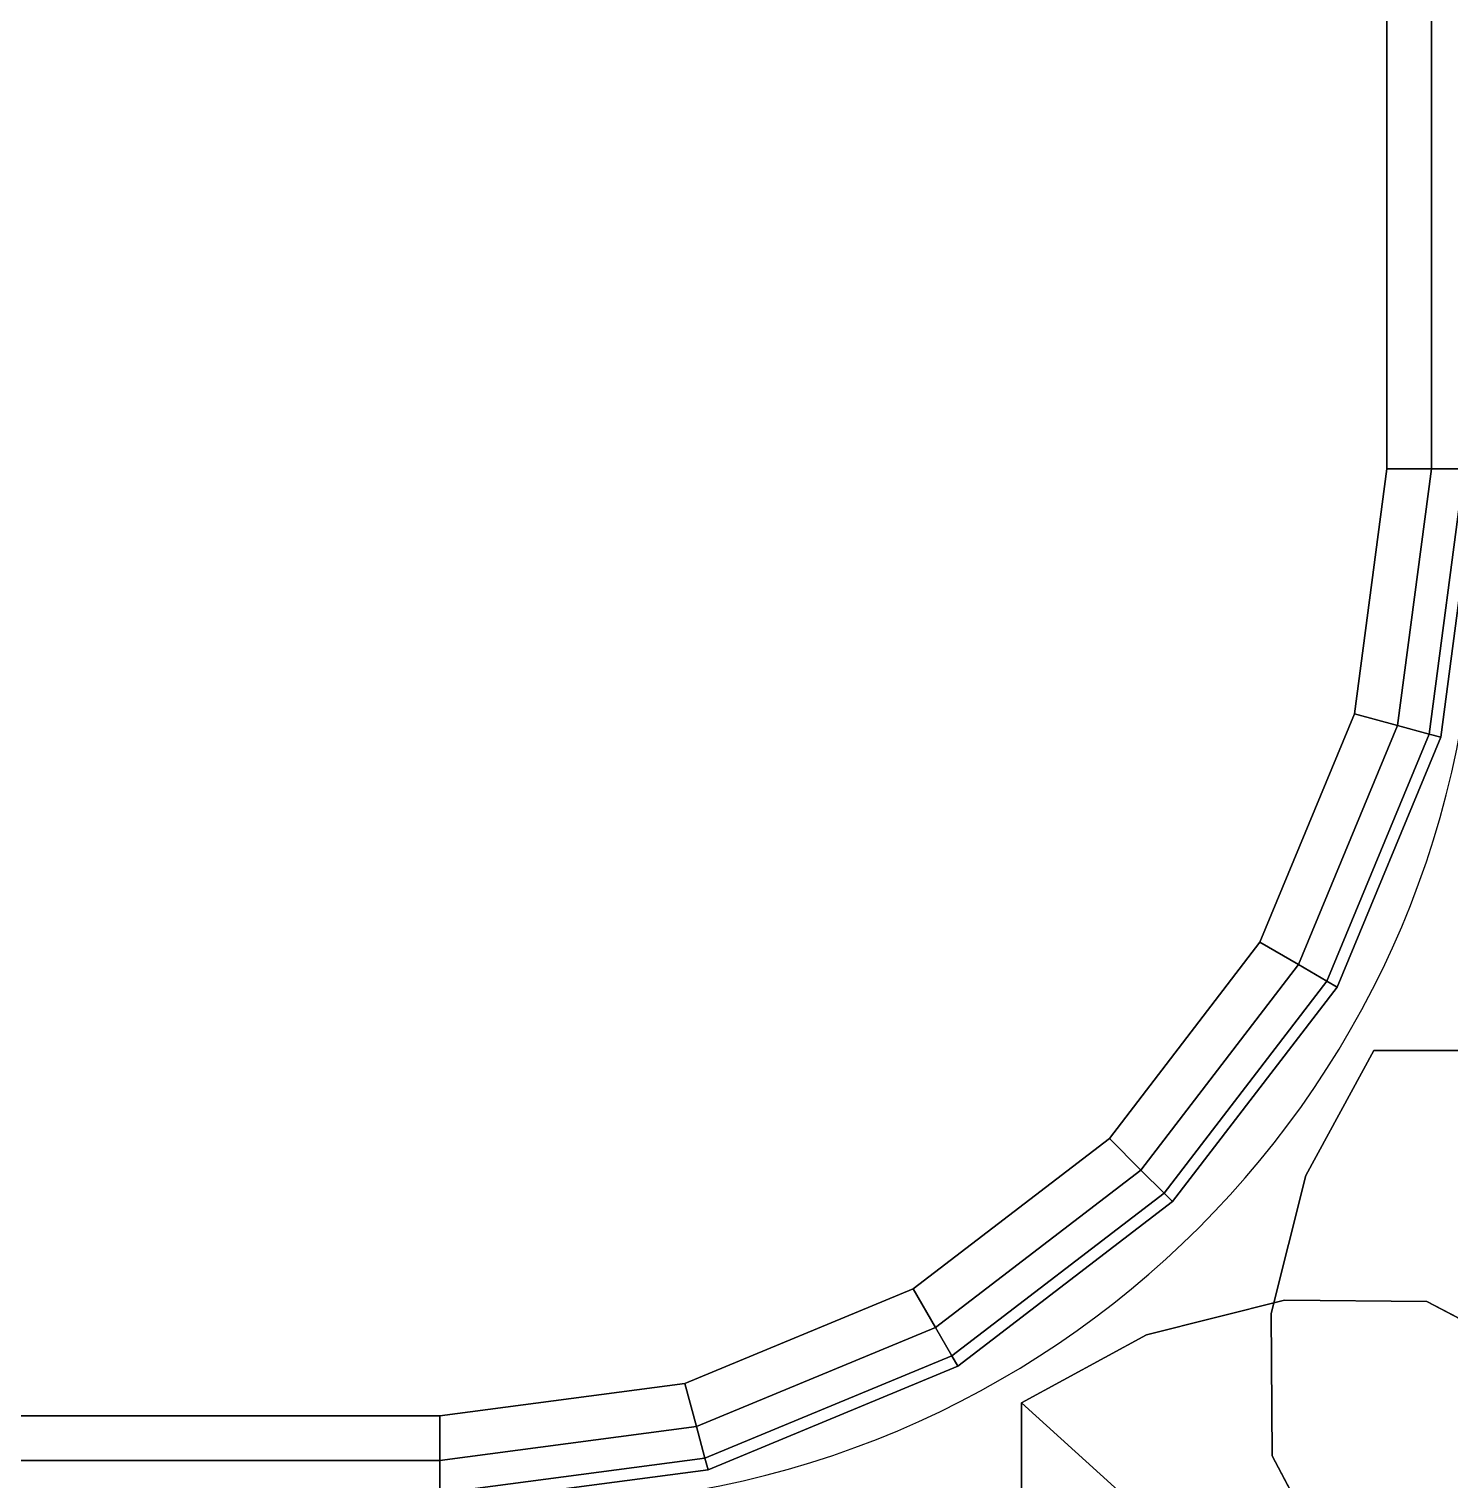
# Model space of a CAD drawing. Extents: x -170 to 1783, y -20 to 1205.
# Drawn here: x 1325.85 to 1327.725, y 209.42 to 211.334 of the extents above; entities that cross this region are included whole.
import ezdxf

# ---------------------------------------------------------------- set-up
doc = ezdxf.new("R2010")
doc.units = 0
doc.header["$LTSCALE"] = 96
doc.header["$MEASUREMENT"] = 0
for name, color, linetype in [('A-FURN-3-PANEL-TRIM', 7, 'Continuous'), ('A-FURN-3-WKSF-TOP', 7, 'Continuous'), ('A-FURN-3-WKSF-TRIM', 7, 'Continuous'), ('A-FURN-P-WKSF', 7, 'Continuous'), ('MAIN_PANEL', 7, 'Continuous'), ('MAIN_WKSURF', 7, 'Continuous')]:
    doc.layers.add(name, color=color, linetype=linetype)

# ---------------------------------------------------------------- blocks, each defined once
blk = doc.blocks.new('EC-EFP-456')
at = {"layer": 'A-FURN-3-PANEL-TRIM', "color": 60, "linetype": 'Continuous'}
for points, invisible_edges in [([(-0.0735, 2.1159, 3.8013), (0.6, 2.1348, 3.8013), (0.065, 2.269, 3.8013), (-0.0322, 2.2178, 3.8013)], 3), ([(-0.0735, 2.1159, 4.013), (-0.0322, 2.2178, 4.013), (0.065, 2.269, 4.013), (0.6, 2.1348, 4.013)], 12), ([(0.065, 2.269, 3.8013), (0.6, 2.1348, 3.8013), (0.4351, 2.2249, 3.8013), (0.2529, 2.2706, 3.8013)], 1), ([(0.065, 2.269, 4.013), (0.2529, 2.2706, 4.013), (0.4351, 2.2249, 4.013), (0.6, 2.1348, 4.013)], 8), ([(0.0361, 1.9153, 3.8013), (0.6, 2.1348, 3.8013), (-0.0735, 2.1159, 3.8013), (-0.0395, 2.0114, 3.8013)], 3), ([(0.0361, 1.9153, 4.013), (-0.0395, 2.0114, 4.013), (-0.0735, 2.1159, 4.013), (0.6, 2.1348, 4.013)], 12), ([(0.1, 1.6815, 3.8013), (0.6, 2.1348, 3.8013), (0.0361, 1.9153, 3.8013), (0.0837, 1.8027, 3.8013)], 3), ([(0.1, 1.6815, 4.013), (0.0837, 1.8027, 4.013), (0.0361, 1.9153, 4.013), (0.6, 2.1348, 4.013)], 12), ([(0.1, 1.6815, 3.8013), (0.6, 1.6815, 3.8013), (0.6, 2.1348, 3.8013)], 12), ([(0.6, 2.1348, 4.013), (0.6, 1.6815, 4.013), (0.1, 1.6815, 4.013)], 12)]:
    blk.add_3dface(points, dxfattribs=dict(at, invisible_edges=invisible_edges))
for points in [[(-0.0322, 2.2178, 3.8013), (0.065, 2.269, 3.8013), (0.065, 2.269, 4.013), (-0.0322, 2.2178, 4.013)], [(0.065, 2.269, 3.8013), (0.2529, 2.2706, 3.8013), (0.2529, 2.2706, 4.013), (0.065, 2.269, 4.013)], [(0.2529, 2.2706, 3.8013), (0.4351, 2.2249, 3.8013), (0.4351, 2.2249, 4.013), (0.2529, 2.2706, 4.013)], [(0.4351, 2.2249, 3.8013), (0.6, 2.1348, 3.8013), (0.6, 2.1348, 4.013), (0.4351, 2.2249, 4.013)], [(0.6, 2.1348, 3.8013), (0.6, 1.6815, 3.8013), (0.6, 1.6815, 4.013), (0.6, 2.1348, 4.013)]]:
    blk.add_3dface(points, dxfattribs=at)
blk = doc.blocks.new('EC-EFN-456')
at = {"layer": 'A-FURN-3-PANEL-TRIM', "color": 60, "linetype": 'Continuous'}
for points, invisible_edges in [([(0.6, -0.1348, 3.5747), (0.6, 1.6815, 3.5747), (0.1, 1.6815, 3.5747), (0.1, 0.3185, 3.5747)], 10), ([(0.6, -0.1348, 4.2397), (0.1, 0.3185, 4.2397), (0.1, 1.6815, 4.2397), (0.6, 1.6815, 4.2397)], 5), ([(0.0361, 0.0847, 3.5747), (0.6, -0.1348, 3.5747), (0.1, 0.3185, 3.5747), (0.0837, 0.1973, 3.5747)], 3), ([(0.0361, 0.0847, 4.2397), (0.0837, 0.1973, 4.2397), (0.1, 0.3185, 4.2397), (0.6, -0.1348, 4.2397)], 12), ([(0.0361, 0.0847, 3.8013), (0.0837, 0.1973, 3.8013), (0.1, 0.3185, 3.8013), (0.6, -0.1348, 3.8013)], 12), ([(0.0361, 0.0847, 4.013), (0.6, -0.1348, 4.013), (0.1, 0.3185, 4.013), (0.0837, 0.1973, 4.013)], 3), ([(-0.0735, -0.1159, 3.5747), (0.6, -0.1348, 3.5747), (0.0361, 0.0847, 3.5747), (-0.0395, -0.0114, 3.5747)], 3), ([(-0.0735, -0.1159, 4.2397), (-0.0395, -0.0114, 4.2397), (0.0361, 0.0847, 4.2397), (0.6, -0.1348, 4.2397)], 12), ([(-0.0735, -0.1159, 3.8013), (-0.0395, -0.0114, 3.8013), (0.0361, 0.0847, 3.8013), (0.6, -0.1348, 3.8013)], 12), ([(-0.0735, -0.1159, 4.013), (0.6, -0.1348, 4.013), (0.0361, 0.0847, 4.013), (-0.0395, -0.0114, 4.013)], 3), ([(0.065, -0.269, 3.5747), (0.6, -0.1348, 3.5747), (-0.0735, -0.1159, 3.5747), (-0.0322, -0.2178, 3.5747)], 3), ([(0.065, -0.269, 4.2397), (-0.0322, -0.2178, 4.2397), (-0.0735, -0.1159, 4.2397), (0.6, -0.1348, 4.2397)], 12), ([(0.065, -0.269, 3.8013), (-0.0322, -0.2178, 3.8013), (-0.0735, -0.1159, 3.8013), (0.6, -0.1348, 3.8013)], 12), ([(0.065, -0.269, 4.013), (0.6, -0.1348, 4.013), (-0.0735, -0.1159, 4.013), (-0.0322, -0.2178, 4.013)], 3), ([(0.4351, -0.2249, 3.5747), (0.6, -0.1348, 3.5747), (0.065, -0.269, 3.5747), (0.2529, -0.2706, 3.5747)], 2), ([(0.4351, -0.2249, 4.2397), (0.2529, -0.2706, 4.2397), (0.065, -0.269, 4.2397), (0.6, -0.1348, 4.2397)], 4), ([(0.4351, -0.2249, 3.8013), (0.2529, -0.2706, 3.8013), (0.065, -0.269, 3.8013), (0.6, -0.1348, 3.8013)], 4), ([(0.4351, -0.2249, 4.013), (0.6, -0.1348, 4.013), (0.065, -0.269, 4.013), (0.2529, -0.2706, 4.013)], 2)]:
    blk.add_3dface(points, dxfattribs=dict(at, invisible_edges=invisible_edges))
for points in [[(0.6, 1.6815, 3.5747), (0.6, -0.1348, 3.5747), (0.6, -0.1348, 4.2397), (0.6, 1.6815, 4.2397)], [(0.6, -0.1348, 3.8013), (0.1, 0.3185, 3.8013), (0.1, 0.3185, 4.013), (0.6, -0.1348, 4.013)], [(0.6, -0.1348, 4.013), (0.4351, -0.2249, 4.013), (0.4351, -0.2249, 4.2397), (0.6, -0.1348, 4.2397)], [(0.6, -0.1348, 3.5747), (0.4351, -0.2249, 3.5747), (0.4351, -0.2249, 3.8013), (0.6, -0.1348, 3.8013)], [(0.065, -0.269, 4.013), (-0.0322, -0.2178, 4.013), (-0.0322, -0.2178, 4.2397), (0.065, -0.269, 4.2397)], [(0.065, -0.269, 3.5747), (-0.0322, -0.2178, 3.5747), (-0.0322, -0.2178, 3.8013), (0.065, -0.269, 3.8013)], [(0.4351, -0.2249, 4.013), (0.2529, -0.2706, 4.013), (0.2529, -0.2706, 4.2397), (0.4351, -0.2249, 4.2397)], [(0.4351, -0.2249, 3.5747), (0.2529, -0.2706, 3.5747), (0.2529, -0.2706, 3.8013), (0.4351, -0.2249, 3.8013)], [(0.2529, -0.2706, 4.013), (0.065, -0.269, 4.013), (0.065, -0.269, 4.2397), (0.2529, -0.2706, 4.2397)], [(0.2529, -0.2706, 3.5747), (0.065, -0.269, 3.5747), (0.065, -0.269, 3.8013), (0.2529, -0.2706, 3.8013)]]:
    blk.add_3dface(points, dxfattribs=at)
blk = doc.blocks.new('EC-WYC-46-2424-T')
at = {"layer": 'A-FURN-3-WKSF-TOP', "color": 60, "linetype": 'Continuous'}
for points, invisible_edges in [([(46.632, -0.118, 27.75), (13.78, -23.882, 27.75), (15.1294, -23.9704, 27.75), (16.4557, -24.2343, 27.75)], 9), ([(46.632, -0.118, 27.75), (28.0666, -0.118, 27.75), (27.8228, -0.142, 27.75), (13.78, -23.882, 27.75)], 12), ([(46.632, -0.118, 29), (13.78, -23.882, 29), (27.8228, -0.142, 29), (28.0666, -0.118, 29)], 3), ([(46.632, -0.118, 29), (16.4557, -24.2343, 29), (15.1294, -23.9704, 29), (13.78, -23.882, 29)], 9), ([(18.949, -25.267, 27.75), (46.632, -0.118, 27.75), (16.4557, -24.2343, 27.75), (17.7362, -24.6689, 27.75)], 3), ([(18.949, -25.267, 29), (17.7362, -24.6689, 29), (16.4557, -24.2343, 29), (46.632, -0.118, 29)], 12), ([(46.632, -0.118, 27.75), (18.949, -25.267, 27.75), (20.0734, -26.0183, 27.75), (21.0901, -26.9099, 27.75)], 9), ([(46.632, -0.118, 29), (21.0901, -26.9099, 29), (20.0734, -26.0183, 29), (18.949, -25.267, 29)], 9), ([(21.0901, -26.9099, 27.75), (47.257, -0.2855, 27.75), (46.9555, -0.1606, 27.75), (46.632, -0.118, 27.75)], 9), ([(21.0901, -26.9099, 29), (46.632, -0.118, 29), (46.9555, -0.1606, 29), (47.257, -0.2855, 29)], 9), ([(47.257, -0.2855, 27.75), (21.0901, -26.9099, 27.75), (47.7145, -0.743, 27.75), (47.5159, -0.4841, 27.75)], 3), ([(47.257, -0.2855, 29), (47.5159, -0.4841, 29), (47.7145, -0.743, 29), (21.0901, -26.9099, 29)], 12), ([(21.0901, -26.9099, 27.75), (47.882, -1.368, 27.75), (47.8394, -1.0445, 27.75), (47.7145, -0.743, 27.75)], 9), ([(21.0901, -26.9099, 29), (47.7145, -0.743, 29), (47.8394, -1.0445, 29), (47.882, -1.368, 29)], 9), ([(47.882, -1.368, 27.75), (21.0901, -26.9099, 27.75), (21.9817, -27.9266, 27.75), (22.733, -29.051, 27.75)], 9), ([(47.882, -1.368, 29), (22.733, -29.051, 29), (21.9817, -27.9266, 29), (21.0901, -26.9099, 29)], 9), ([(22.733, -29.051, 27.75), (23.3311, -30.2638, 27.75), (23.7657, -31.5443, 27.75), (47.882, -1.368, 27.75)], 12), ([(22.733, -29.051, 29), (47.882, -1.368, 29), (23.7657, -31.5443, 29), (23.3311, -30.2638, 29)], 3), ([(47.882, -1.368, 27.75), (23.7657, -31.5443, 27.75), (24.0296, -32.8706, 27.75), (24.118, -34.22, 27.75)], 9), ([(47.882, -1.368, 29), (24.118, -34.22, 29), (24.0296, -32.8706, 29), (23.7657, -31.5443, 29)], 9), ([(47.882, -1.368, 27.75), (24.118, -34.22, 27.75), (47.858, -20.2252, 27.75), (47.882, -19.9814, 27.75)], 3), ([(47.882, -1.368, 29), (47.882, -19.9814, 29), (47.858, -20.2252, 29), (24.118, -34.22, 29)], 12)]:
    blk.add_3dface(points, dxfattribs=dict(at, invisible_edges=invisible_edges))
at = {"layer": 'A-FURN-3-WKSF-TRIM', "color": 40, "linetype": 'Continuous'}
for points in [[(46.632, -0.0158, 28.941), (46.632, 0, 28.882), (46.9861, -0.0466, 28.882), (46.982, -0.0619, 28.941)], [(46.632, 0, 28.882), (46.632, 0, 27.868), (46.9861, -0.0466, 27.868), (46.9861, -0.0466, 28.882)], [(46.632, 0, 27.868), (46.632, -0.0158, 27.809), (46.982, -0.0619, 27.809), (46.9861, -0.0466, 27.868)], [(28.0666, -0.0158, 27.809), (28.0666, -0.059, 27.7658), (46.632, -0.059, 27.7658), (46.632, -0.0158, 27.809)], [(28.0666, -0.059, 28.9842), (28.0666, -0.0158, 28.941), (46.632, -0.0158, 28.941), (46.632, -0.059, 28.9842)], [(46.632, -0.059, 28.9842), (46.632, -0.0158, 28.941), (46.982, -0.0619, 28.941), (46.9708, -0.1036, 28.9842)], [(46.632, -0.0158, 27.809), (46.632, -0.059, 27.7658), (46.9708, -0.1036, 27.7658), (46.982, -0.0619, 27.809)], [(46.982, -0.0619, 28.941), (46.9861, -0.0466, 28.882), (47.316, -0.1833, 28.882), (47.3081, -0.197, 28.941)], [(46.9861, -0.0466, 27.868), (46.982, -0.0619, 27.809), (47.3081, -0.197, 27.809), (47.316, -0.1833, 27.868)], [(46.9861, -0.0466, 28.882), (46.9861, -0.0466, 27.868), (47.316, -0.1833, 27.868), (47.316, -0.1833, 28.882)], [(28.0666, -0.059, 27.7658), (28.0666, -0.118, 27.75), (46.632, -0.118, 27.75), (46.632, -0.059, 27.7658)], [(28.0666, -0.118, 29), (28.0666, -0.059, 28.9842), (46.632, -0.059, 28.9842), (46.632, -0.118, 29)], [(46.632, -0.118, 29), (46.632, -0.059, 28.9842), (46.9708, -0.1036, 28.9842), (46.9555, -0.1606, 29)], [(46.632, -0.059, 27.7658), (46.632, -0.118, 27.75), (46.9555, -0.1606, 27.75), (46.9708, -0.1036, 27.7658)], [(46.9708, -0.1036, 28.9842), (46.982, -0.0619, 28.941), (47.3081, -0.197, 28.941), (47.2865, -0.2344, 28.9842)], [(46.982, -0.0619, 27.809), (46.9708, -0.1036, 27.7658), (47.2865, -0.2344, 27.7658), (47.3081, -0.197, 27.809)], [(46.9555, -0.1606, 29), (46.9708, -0.1036, 28.9842), (47.2865, -0.2344, 28.9842), (47.257, -0.2855, 29)], [(46.9708, -0.1036, 27.7658), (46.9555, -0.1606, 27.75), (47.257, -0.2855, 27.75), (47.2865, -0.2344, 27.7658)], [(47.3081, -0.197, 28.941), (47.316, -0.1833, 28.882), (47.5993, -0.4007, 28.882), (47.5881, -0.4119, 28.941)], [(47.316, -0.1833, 27.868), (47.3081, -0.197, 27.809), (47.5881, -0.4119, 27.809), (47.5993, -0.4007, 27.868)], [(47.316, -0.1833, 28.882), (47.316, -0.1833, 27.868), (47.5993, -0.4007, 27.868), (47.5993, -0.4007, 28.882)], [(47.2865, -0.2344, 28.9842), (47.3081, -0.197, 28.941), (47.5881, -0.4119, 28.941), (47.5576, -0.4424, 28.9842)], [(47.3081, -0.197, 27.809), (47.2865, -0.2344, 27.7658), (47.5576, -0.4424, 27.7658), (47.5881, -0.4119, 27.809)], [(47.257, -0.2855, 29), (47.2865, -0.2344, 28.9842), (47.5576, -0.4424, 28.9842), (47.5159, -0.4841, 29)], [(47.2865, -0.2344, 27.7658), (47.257, -0.2855, 27.75), (47.5159, -0.4841, 27.75), (47.5576, -0.4424, 27.7658)], [(47.5881, -0.4119, 28.941), (47.5993, -0.4007, 28.882), (47.8167, -0.684, 28.882), (47.803, -0.6919, 28.941)], [(47.5993, -0.4007, 27.868), (47.5881, -0.4119, 27.809), (47.803, -0.6919, 27.809), (47.8167, -0.684, 27.868)], [(47.5993, -0.4007, 28.882), (47.5993, -0.4007, 27.868), (47.8167, -0.684, 27.868), (47.8167, -0.684, 28.882)], [(47.5576, -0.4424, 28.9842), (47.5881, -0.4119, 28.941), (47.803, -0.6919, 28.941), (47.7656, -0.7135, 28.9842)], [(47.5881, -0.4119, 27.809), (47.5576, -0.4424, 27.7658), (47.7656, -0.7135, 27.7658), (47.803, -0.6919, 27.809)], [(47.5159, -0.4841, 29), (47.5576, -0.4424, 28.9842), (47.7656, -0.7135, 28.9842), (47.7145, -0.743, 29)], [(47.5576, -0.4424, 27.7658), (47.5159, -0.4841, 27.75), (47.7145, -0.743, 27.75), (47.7656, -0.7135, 27.7658)], [(47.803, -0.6919, 28.941), (47.8167, -0.684, 28.882), (47.9534, -1.0139, 28.882), (47.9381, -1.018, 28.941)], [(47.8167, -0.684, 27.868), (47.803, -0.6919, 27.809), (47.9381, -1.018, 27.809), (47.9534, -1.0139, 27.868)], [(47.8167, -0.684, 28.882), (47.8167, -0.684, 27.868), (47.9534, -1.0139, 27.868), (47.9534, -1.0139, 28.882)], [(47.7656, -0.7135, 28.9842), (47.803, -0.6919, 28.941), (47.9381, -1.018, 28.941), (47.8964, -1.0292, 28.9842)], [(47.803, -0.6919, 27.809), (47.7656, -0.7135, 27.7658), (47.8964, -1.0292, 27.7658), (47.9381, -1.018, 27.809)], [(47.7145, -0.743, 29), (47.7656, -0.7135, 28.9842), (47.8964, -1.0292, 28.9842), (47.8394, -1.0445, 29)], [(47.7656, -0.7135, 27.7658), (47.7145, -0.743, 27.75), (47.8394, -1.0445, 27.75), (47.8964, -1.0292, 27.7658)], [(47.9381, -1.018, 28.941), (47.9534, -1.0139, 28.882), (48, -1.368, 28.882), (47.9842, -1.368, 28.941)], [(47.9534, -1.0139, 27.868), (47.9381, -1.018, 27.809), (47.9842, -1.368, 27.809), (48, -1.368, 27.868)], [(47.9534, -1.0139, 28.882), (47.9534, -1.0139, 27.868), (48, -1.368, 27.868), (48, -1.368, 28.882)], [(47.8394, -1.0445, 29), (47.8964, -1.0292, 28.9842), (47.941, -1.368, 28.9842), (47.882, -1.368, 29)], [(47.8964, -1.0292, 27.7658), (47.8394, -1.0445, 27.75), (47.882, -1.368, 27.75), (47.941, -1.368, 27.7658)], [(47.8964, -1.0292, 28.9842), (47.9381, -1.018, 28.941), (47.9842, -1.368, 28.941), (47.941, -1.368, 28.9842)], [(47.9381, -1.018, 27.809), (47.8964, -1.0292, 27.7658), (47.941, -1.368, 27.7658), (47.9842, -1.368, 27.809)], [(47.882, -1.368, 29), (47.941, -1.368, 28.9842), (47.941, -19.9814, 28.9842), (47.882, -19.9814, 29)], [(47.941, -1.368, 27.7658), (47.882, -1.368, 27.75), (47.882, -19.9814, 27.75), (47.941, -19.9814, 27.7658)], [(47.941, -1.368, 28.9842), (47.9842, -1.368, 28.941), (47.9842, -19.9814, 28.941), (47.941, -19.9814, 28.9842)], [(47.9842, -1.368, 27.809), (47.941, -1.368, 27.7658), (47.941, -19.9814, 27.7658), (47.9842, -19.9814, 27.809)]]:
    blk.add_3dface(points, dxfattribs=at)
at = {"layer": 'A-FURN-P-WKSF', "color": 7, "linetype": 'Continuous'}
blk.add_arc((46.75, -1.25), 1.25, 0, 90, dxfattribs=at)

msp = doc.modelspace()

# ---------------------------------------------------------------- block references
at = {"layer": 'MAIN_PANEL', "color": 47, "linetype": 'Continuous'}
for name, p, rotation in [('EC-EFP-456', (1329.75988, 209.38505), 90), ('EC-EFN-456', (1327.75988, 209.38505), 180)]:
    msp.add_blockref(name, p, dxfattribs=dict(at, rotation=rotation))
at = {"layer": 'MAIN_WKSURF', "color": 47, "linetype": 'Continuous', "rotation": 270}
msp.add_blockref('EC-WYC-46-2424-T', (1327.75988, 257.38505), dxfattribs=at)

doc.saveas('drawing.dxf')
